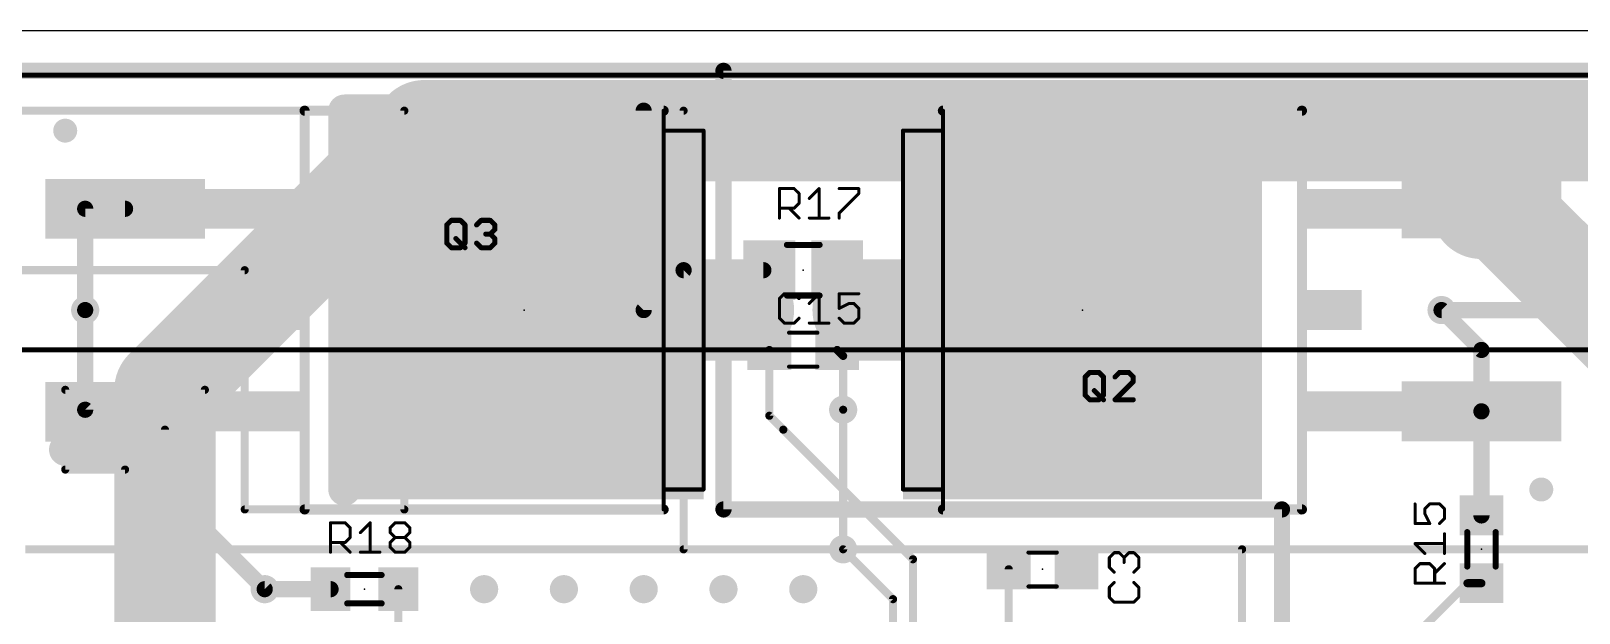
# Model space of a CAD drawing. Extents: x -1 to 111, y 0 to 43.
# Drawn here: x 41.64 to 80.45, y 28.4 to 43 of the extents above; entities that cross this region are included whole.
import ezdxf

# ---------------------------------------------------------------- set-up
doc = ezdxf.new("R2010")
doc.units = 0
for name, color, linetype in [('1', 22, 'CONTINUOUS'), ('15', 4, 'CONTINUOUS'), ('16', 175, 'CONTINUOUS'), ('18', 82, 'CONTINUOUS'), ('2', 2, 'CONTINUOUS'), ('20', 7, 'CONTINUOUS'), ('21', 253, 'CONTINUOUS'), ('22', 253, 'CONTINUOUS'), ('23', 7, 'CONTINUOUS'), ('25', 253, 'CONTINUOUS'), ('51', 253, 'CONTINUOUS')]:
    doc.layers.add(name, color=color, linetype=linetype)

# ---------------------------------------------------------------- blocks, each defined once
blk = doc.blocks.new('RECT')
blk.add_solid([(-0.5, -0.5), (0.5, -0.5), (-0.5, 0.5), (0.5, 0.5)])
blk = doc.blocks.new('ROUNDV')
at = {"const_width": 0.5}
blk.add_lwpolyline([(0, -0.25, 1), (0, 0.25, 1), (0, -0.25)], format="xyb", dxfattribs=at)

msp = doc.modelspace()

# ---------------------------------------------------------------- linework, layer by layer
at = {"layer": '1'}
for points, const_width in [([(49.5, 31.5), (49.5, 41)], 0.8128), ([(49.5, 41), (57, 41)], 0.8128), ([(57, 41), (58, 41)], 0.8128), ([(57, 36), (57, 41)], 0.4064), ([(30.5, 41), (51, 41)], 0.2032), ([(51, 41), (51, 31)], 0.2032), ([(78, 38.55), (78.45, 38.55)], 2.54), ([(78.45, 38.55), (83, 34)], 2.54), ([(44, 38.54), (43, 38.54)], 0.4064), ([(43, 38.54), (43, 36)], 0.4064), ([(54, 36), (57, 36)], 2.54), ([(57, 36), (59.5, 36)], 2.54), ([(59.5, 36), (60, 37)], 0.8128), ([(60, 37), (60.15, 37)], 0.8128), ([(67, 36), (62.5, 36)], 2.54), ([(62, 37), (61.85, 37)], 0.8128), ([(62.5, 36), (62, 37)], 0.8128), ([(68, 36), (67, 36)], 2.54), ([(47, 37), (35.5, 37)], 0.2032), ([(47, 31), (47, 37)], 0.2032), ([(58, 37), (57, 36)], 0.4064), ([(60, 37), (58, 37)], 0.4064), ([(60.15, 35), (59.15, 36)], 0.8128), ([(59.15, 36), (59.5, 36)], 0.8128), ([(61.85, 35), (62.85, 36)], 0.8128), ([(62.85, 36), (62.5, 36)], 0.8128), ([(77, 36), (78, 35)], 0.4064), ([(60.15, 33.35), (60.15, 35)], 0.2032), ([(62, 34.85), (61.85, 35)], 0.2032), ([(62, 33.5), (62, 34.85)], 0.2032), ([(78, 35), (78, 33.46)], 0.4064), ([(46, 34), (42.5, 34)], 0.2032), ([(42.5, 34), (42.5, 32)], 0.2032), ([(46, 25), (46, 34)], 0.2032), ([(45.5, 32.5), (45, 33)], 0.8128), ([(60.5, 33), (60.15, 33.35)], 0.2032), ([(78, 33.46), (78, 30.85)], 0.4064), ([(45, 33), (45, 23.5)], 0.2032), ([(63.75, 29.75), (60.5, 33)], 0.2032), ([(42.5, 32.5), (45.75, 32.5)], 0.8128), ([(45.75, 32.5), (45.5, 32.5)], 0.8128), ([(42.5, 32), (44, 32)], 0.2032), ([(44, 32), (44, 12)], 0.2032), ([(51, 31), (47, 31)], 0.2032), ([(41.5, 30), (87, 30)], 0.2032), ([(63.25, 28.75), (62, 30)], 0.2032), ([(63.75, 21.725), (63.75, 29.75)], 0.2032), ([(66.15, 27.5), (66.15, 29.5)], 0.2032), ([(47.5, 29), (49.15, 29)], 0.4064), ([(76.5, 28), (77.65, 29.15)], 0.2032), ([(77.65, 29.15), (78, 29.15)], 0.2032), ([(50.85, 29), (50.85, 19.15)], 0.2032), ([(63.25, 21.725), (63.25, 28.75)], 0.2032)]:
    msp.add_lwpolyline(points, dxfattribs=dict(at, const_width=const_width))
for points, const_width in [([(49.7032, 41, 1), (49.2968, 41)], 0.4064), ([(49.5, 41.2032, 1), (49.5, 40.7968)], 0.4064), ([(57, 41.2032, 1), (57, 40.7968)], 0.4064), ([(57, 40.7968, 1), (57, 41.2032)], 0.4064), ([(57.1016, 41, 1), (56.8984, 41)], 0.2032), ([(58, 40.7968, 1), (58, 41.2032)], 0.4064), ([(51.0508, 41, 1), (50.9492, 41)], 0.1016), ([(51, 40.9492, 1), (51, 41.0508)], 0.1016), ([(78, 39.185, 1), (78, 37.915)], 1.27), ([(78.899, 38.999, 1), (78.001, 38.101)], 1.27), ([(78.45, 37.915, 1), (78.45, 39.185)], 1.27), ([(43, 38.6416, 1), (43, 38.4384)], 0.2032), ([(43.1016, 38.54, 1), (42.8984, 38.54)], 0.2032), ([(44, 38.4384, 1), (44, 38.6416)], 0.2032), ([(54, 36.635, 1), (54, 35.365)], 1.27), ([(57, 36.635, 1), (57, 35.365)], 1.27), ([(57, 35.365, 1), (57, 36.635)], 1.27), ([(59.5, 35.365, 1), (59.5, 36.635)], 1.27), ([(60, 37.2032, 1), (60, 36.7968)], 0.4064), ([(60.1817, 36.9091, 1), (59.8183, 37.0909)], 0.4064), ([(60.15, 36.7968, 1), (60.15, 37.2032)], 0.4064), ([(62.5, 36.635, 1), (62.5, 35.365)], 1.27), ([(61.85, 37.2032, 1), (61.85, 36.7968)], 0.4064), ([(62.1817, 37.0909, 1), (61.8183, 36.9091)], 0.4064), ([(62, 36.7968, 1), (62, 37.2032)], 0.4064), ([(67, 36.635, 1), (67, 35.365)], 1.27), ([(67, 35.365, 1), (67, 36.635)], 1.27), ([(68, 35.365, 1), (68, 36.635)], 1.27), ([(47.0508, 37, 1), (46.9492, 37)], 0.1016), ([(47, 36.9492, 1), (47, 37.0508)], 0.1016), ([(58, 37.1016, 1), (58, 36.8984)], 0.2032), ([(58.0718, 36.9282, 1), (57.9282, 37.0718)], 0.2032), ([(60, 36.8984, 1), (60, 37.1016)], 0.2032), ([(42.8984, 36, 1), (43.1016, 36)], 0.2032), ([(56.8984, 36, 1), (57.1016, 36)], 0.2032), ([(56.9282, 36.0718, 1), (57.0718, 35.9282)], 0.2032), ([(59.2937, 36.1437, 1), (59.0063, 35.8563)], 0.4064), ([(59.15, 36.2032, 1), (59.15, 35.7968)], 0.4064), ([(59.3183, 36.0909, 1), (59.6817, 35.9091)], 0.4064), ([(59.5, 35.7968, 1), (59.5, 36.2032)], 0.4064), ([(62.5, 36.2032, 1), (62.5, 35.7968)], 0.4064), ([(62.3183, 35.9091, 1), (62.6817, 36.0909)], 0.4064), ([(62.9937, 35.8563, 1), (62.7063, 36.1437)], 0.4064), ([(62.85, 35.7968, 1), (62.85, 36.2032)], 0.4064), ([(77.0718, 36.0718, 1), (76.9282, 35.9282)], 0.2032), ([(60.0063, 34.8563, 1), (60.2937, 35.1437)], 0.4064), ([(61.7063, 35.1437, 1), (61.9937, 34.8563)], 0.4064), ([(60.2008, 35, 1), (60.0992, 35)], 0.1016), ([(61.8859, 35.0359, 1), (61.8141, 34.9641)], 0.1016), ([(62.0508, 34.85, 1), (61.9492, 34.85)], 0.1016), ([(61.9641, 34.8141, 1), (62.0359, 34.8859)], 0.1016), ([(78.1016, 35, 1), (77.8984, 35)], 0.2032), ([(77.9282, 34.9282, 1), (78.0718, 35.0718)], 0.2032), ([(42.5, 34.0508, 1), (42.5, 33.9492)], 0.1016), ([(42.5508, 34, 1), (42.4492, 34)], 0.1016), ([(46.0508, 34, 1), (45.9492, 34)], 0.1016), ([(46, 33.9492, 1), (46, 34.0508)], 0.1016), ([(45.1437, 33.1437, 1), (44.8563, 32.8563)], 0.4064), ([(60.1859, 33.3859, 1), (60.1141, 33.3141)], 0.1016), ([(60.0992, 33.35, 1), (60.2008, 33.35)], 0.1016), ([(61.9492, 33.5, 1), (62.0508, 33.5)], 0.1016), ([(78.1016, 33.46, 1), (77.8984, 33.46)], 0.2032), ([(77.8984, 33.46, 1), (78.1016, 33.46)], 0.2032), ([(45.0508, 33, 1), (44.9492, 33)], 0.1016), ([(60.5359, 33.0359, 1), (60.4641, 32.9641)], 0.1016), ([(60.4641, 32.9641, 1), (60.5359, 33.0359)], 0.1016), ([(42.5, 32.7032, 1), (42.5, 32.2968)], 0.4064), ([(45.5, 32.7032, 1), (45.5, 32.2968)], 0.4064), ([(45.3563, 32.3563, 1), (45.6437, 32.6437)], 0.4064), ([(45.75, 32.2968, 1), (45.75, 32.7032)], 0.4064), ([(45.75, 32.2968, 1), (45.75, 32.7032)], 0.4064), ([(42.5, 32.0508, 1), (42.5, 31.9492)], 0.1016), ([(42.4492, 32, 1), (42.5508, 32)], 0.1016), ([(44.0508, 32, 1), (43.9492, 32)], 0.1016), ([(44, 31.9492, 1), (44, 32.0508)], 0.1016), ([(49.2968, 31.5, 1), (49.7032, 31.5)], 0.4064), ([(47, 31.0508, 1), (47, 30.9492)], 0.1016), ([(46.9492, 31, 1), (47.0508, 31)], 0.1016), ([(50.9492, 31, 1), (51.0508, 31)], 0.1016), ([(51, 30.9492, 1), (51, 31.0508)], 0.1016), ([(77.8984, 30.85, 1), (78.1016, 30.85)], 0.2032), ([(62.0359, 30.0359, 1), (61.9641, 29.9641)], 0.1016), ([(63.8008, 29.75, 1), (63.6992, 29.75)], 0.1016), ([(63.7141, 29.7141, 1), (63.7859, 29.7859)], 0.1016), ([(66.2008, 29.5, 1), (66.0992, 29.5)], 0.1016), ([(47.5, 29.1016, 1), (47.5, 28.8984)], 0.2032), ([(49.15, 28.8984, 1), (49.15, 29.1016)], 0.2032), ([(77.65, 29.2008, 1), (77.65, 29.0992)], 0.1016), ([(77.6859, 29.1141, 1), (77.6141, 29.1859)], 0.1016), ([(78, 29.0992, 1), (78, 29.2008)], 0.1016), ([(50.9008, 29, 1), (50.7992, 29)], 0.1016), ([(63.3008, 28.75, 1), (63.1992, 28.75)], 0.1016), ([(63.2141, 28.7141, 1), (63.2859, 28.7859)], 0.1016)]:
    msp.add_lwpolyline(points, format="xyb", dxfattribs=dict(at, const_width=const_width))
at = {"layer": '15'}
for points, const_width in [([(109, 42), (59, 42)], 0.4064), ([(59, 42), (59, 31)], 0.4064), ([(31, 41), (58, 41)], 0.2032), ([(58, 41), (58, 30)], 0.2032), ([(59, 31), (73, 31)], 0.4064), ([(73, 31), (73, 21)], 0.4064), ([(58, 30), (72, 30)], 0.2032), ([(72, 30), (72, 22)], 0.2032)]:
    msp.add_lwpolyline(points, dxfattribs=dict(at, const_width=const_width))
for points, const_width in [([(59, 42.1016, 1), (59, 41.8984)], 0.2032), ([(59.1016, 42, 1), (58.8984, 42)], 0.2032), ([(58.0508, 41, 1), (57.9492, 41)], 0.1016), ([(58, 40.9492, 1), (58, 41.0508)], 0.1016), ([(59, 31.1016, 1), (59, 30.8984)], 0.2032), ([(58.8984, 31, 1), (59.1016, 31)], 0.2032), ([(73.1016, 31, 1), (72.8984, 31)], 0.2032), ([(73, 30.8984, 1), (73, 31.1016)], 0.2032), ([(58, 30.0508, 1), (58, 29.9492)], 0.1016), ([(57.9492, 30, 1), (58.0508, 30)], 0.1016), ([(72.0508, 30, 1), (71.9492, 30)], 0.1016), ([(72, 29.9492, 1), (72, 30.0508)], 0.1016)]:
    msp.add_lwpolyline(points, format="xyb", dxfattribs=dict(at, const_width=const_width))
at = {"layer": '16'}
for points, const_width in [([(1, 42), (109, 42)], 0.2032), ([(51.5, 40.5), (45, 34)], 2.54), ([(87.5, 40.5), (51.5, 40.5)], 2.54), ([(85, 36), (77, 36)], 0.4064), ([(45, 34), (45, 23.5)], 2.54), ([(62, 30), (62, 33.5)], 0.2032)]:
    msp.add_lwpolyline(points, dxfattribs=dict(at, const_width=const_width))
for points, const_width in [([(51.5, 41.135, 1), (51.5, 39.865)], 1.27), ([(51.949, 40.051, 1), (51.051, 40.949)], 1.27), ([(77, 36.1016, 1), (77, 35.8984)], 0.2032), ([(45.635, 34, 1), (44.365, 34)], 1.27), ([(44.551, 34.449, 1), (45.449, 33.551)], 1.27), ([(62.0508, 33.5, 1), (61.9492, 33.5)], 0.1016), ([(61.9492, 30, 1), (62.0508, 30)], 0.1016)]:
    msp.add_lwpolyline(points, format="xyb", dxfattribs=dict(at, const_width=const_width))
at = {"layer": '2', "const_width": 0.4064}
for points in [[(109, 42), (1, 42)], [(43, 36), (43, 33.5)], [(43, 33.5), (47.5, 29)]]:
    msp.add_lwpolyline(points, dxfattribs=at)
at = {"layer": '2', "const_width": 0.2032}
for points in [[(43.1016, 36, 1), (42.8984, 36)], [(42.8984, 33.5, 1), (43.1016, 33.5)], [(43.0718, 33.5718, 1), (42.9282, 33.4282)], [(47.4282, 28.9282, 1), (47.5718, 29.0718)]]:
    msp.add_lwpolyline(points, format="xyb", dxfattribs=at)
at = {"layer": '20'}
msp.add_line((110, 43), (0, 43), dxfattribs=at)
at = {"layer": '21'}
for points, const_width in [([(42.5, 40.35, 1), (42.5, 40.65, 1), (42.5, 40.35)], 0.3), ([(48.5, 41.0635, 1), (48.5, 40.9365)], 0.127), ([(48.5635, 41, 1), (48.4365, 41)], 0.127), ([(57.5, 40.9365, 1), (57.5, 41.0635)], 0.127), ([(64.5, 41.0635, 1), (64.5, 40.9365)], 0.127), ([(73.5635, 41, 1), (73.4365, 41)], 0.127), ([(73.5, 40.9365, 1), (73.5, 41.0635)], 0.127), ([(79.5, 31.35, 1), (79.5, 31.65, 1), (79.5, 31.35)], 0.3), ([(48.5, 31.0635, 1), (48.5, 30.9365)], 0.127), ([(48.4365, 31, 1), (48.5635, 31)], 0.127), ([(57.5, 30.9365, 1), (57.5, 31.0635)], 0.127), ([(64.5, 31.0635, 1), (64.5, 30.9365)], 0.127), ([(73.4365, 31, 1), (73.5635, 31)], 0.127), ([(73.5, 30.9365, 1), (73.5, 31.0635)], 0.127)]:
    msp.add_lwpolyline(points, format="xyb", dxfattribs=dict(at, const_width=const_width))
at = {"layer": '21', "const_width": 0.254}
for points in [[(48.5, 41), (57.5, 41)], [(48.5, 31), (48.5, 41)], [(64.5, 41), (73.5, 41)], [(73.5, 41), (73.5, 31)], [(57.5, 31), (48.5, 31)], [(73.5, 31), (64.5, 31)]]:
    msp.add_lwpolyline(points, dxfattribs=at)
at = {"layer": '22', "const_width": 0.127}
for points in [[(93.53, 41.89), (16.47, 41.89)], [(19, 35), (91, 35)]]:
    msp.add_lwpolyline(points, dxfattribs=at)
at = {"layer": '23'}
for p in [(61, 37), (54, 36), (68, 36), (61, 35), (78, 30), (67, 29.5), (50, 29)]:
    msp.add_point(p, dxfattribs=at)
at = {"layer": '25'}
for points, const_width in [([(60.4031, 38.3081), (60.4031, 39.0453)], 0.0762), ([(60.4031, 39.0453), (60.7717, 39.0453)], 0.0762), ([(60.7717, 39.0453), (60.8946, 38.9225)], 0.0762), ([(60.8946, 38.9225), (60.8946, 38.6767)], 0.0762), ([(61.1515, 38.7996), (61.3973, 39.0453)], 0.0762), ([(61.3973, 39.0453), (61.3973, 38.3081)], 0.0762), ([(61.8999, 39.0453), (62.3914, 39.0453)], 0.0762), ([(62.3914, 38.9225), (61.8999, 38.431)], 0.0762), ([(62.3914, 39.0453), (62.3914, 38.9225)], 0.0762), ([(60.7717, 38.5538), (60.4031, 38.5538)], 0.0762), ([(60.6488, 38.5538), (60.8946, 38.3081)], 0.0762), ([(60.8946, 38.6767), (60.7717, 38.5538)], 0.0762), ([(61.8999, 38.431), (61.8999, 38.3081)], 0.0762), ([(52.0635, 38.1355), (52.1779, 38.2499)], 0.127), ([(52.0635, 37.6779), (52.0635, 38.1355)], 0.127), ([(52.1779, 38.2499), (52.4067, 38.2499)], 0.127), ([(52.4067, 38.2499), (52.5211, 38.1355)], 0.127), ([(52.5211, 38.1355), (52.5211, 37.6779)], 0.127), ([(52.8119, 38.1355), (52.9263, 38.2499)], 0.127), ([(52.9263, 38.2499), (53.1551, 38.2499)], 0.127), ([(53.1551, 38.2499), (53.2695, 38.1355)], 0.127), ([(53.2695, 38.0211), (53.1551, 37.9067)], 0.127), ([(53.2695, 38.1355), (53.2695, 38.0211)], 0.127), ([(61.1515, 38.3081), (61.643, 38.3081)], 0.0762), ([(52.1779, 37.5635), (52.0635, 37.6779)], 0.127), ([(52.2923, 37.7923), (52.5211, 37.5635)], 0.127), ([(52.5211, 37.6779), (52.4067, 37.5635)], 0.127), ([(52.9263, 37.5635), (52.8119, 37.6779)], 0.127), ([(53.1551, 37.9067), (53.0407, 37.9067)], 0.127), ([(53.1551, 37.9067), (53.2695, 37.7923)], 0.127), ([(53.2695, 37.6779), (53.1551, 37.5635)], 0.127), ([(53.2695, 37.7923), (53.2695, 37.6779)], 0.127), ([(52.4067, 37.5635), (52.1779, 37.5635)], 0.127), ([(53.1551, 37.5635), (52.9263, 37.5635)], 0.127), ([(60.526, 36.4103), (60.4031, 36.2875)], 0.0762), ([(60.4031, 36.2875), (60.4031, 35.796)], 0.0762), ([(60.7717, 36.4103), (60.526, 36.4103)], 0.0762), ([(60.8946, 36.2875), (60.7717, 36.4103)], 0.0762), ([(61.1515, 36.1646), (61.3973, 36.4103)], 0.0762), ([(61.3973, 36.4103), (61.3973, 35.6731)], 0.0762), ([(62.3914, 36.4103), (61.8999, 36.4103)], 0.0762), ([(61.8999, 36.4103), (61.8999, 36.0417)], 0.0762), ([(61.8999, 36.0417), (62.1457, 36.1646)], 0.0762), ([(62.1457, 36.1646), (62.2685, 36.1646)], 0.0762), ([(62.2685, 36.1646), (62.3914, 36.0417)], 0.0762), ([(60.4031, 35.796), (60.526, 35.6731)], 0.0762), ([(60.526, 35.6731), (60.7717, 35.6731)], 0.0762), ([(60.7717, 35.6731), (60.8946, 35.796)], 0.0762), ([(61.1515, 35.6731), (61.643, 35.6731)], 0.0762), ([(62.0228, 35.6731), (61.8999, 35.796)], 0.0762), ([(62.2685, 35.6731), (62.0228, 35.6731)], 0.0762), ([(62.3914, 35.796), (62.2685, 35.6731)], 0.0762), ([(62.3914, 36.0417), (62.3914, 35.796)], 0.0762), ([(68.0667, 34.3227), (68.1811, 34.4371)], 0.127), ([(68.0667, 33.8651), (68.0667, 34.3227)], 0.127), ([(68.1811, 34.4371), (68.4099, 34.4371)], 0.127), ([(68.4099, 34.4371), (68.5243, 34.3227)], 0.127), ([(68.5243, 34.3227), (68.5243, 33.8651)], 0.127), ([(68.9295, 34.4371), (68.8151, 34.3227)], 0.127), ([(68.8151, 33.7507), (69.2727, 34.2083)], 0.127), ([(69.1583, 34.4371), (68.9295, 34.4371)], 0.127), ([(69.2727, 34.3227), (69.1583, 34.4371)], 0.127), ([(69.2727, 34.2083), (69.2727, 34.3227)], 0.127), ([(68.1811, 33.7507), (68.0667, 33.8651)], 0.127), ([(68.4099, 33.7507), (68.1811, 33.7507)], 0.127), ([(68.2955, 33.9795), (68.5243, 33.7507)], 0.127), ([(68.5243, 33.8651), (68.4099, 33.7507)], 0.127), ([(69.2727, 33.7507), (68.8151, 33.7507)], 0.127), ([(76.3357, 31.1374), (76.3357, 30.6459)], 0.0762), ([(76.5814, 31.0145), (76.7043, 31.1374)], 0.0762), ([(76.5814, 30.8917), (76.5814, 31.0145)], 0.0762), ([(76.7043, 31.1374), (76.95, 31.1374)], 0.0762), ([(76.95, 31.1374), (77.0729, 31.0145)], 0.0762), ([(77.0729, 31.0145), (77.0729, 30.7688)], 0.0762), ([(49.1491, 29.9271), (49.1491, 30.6643)], 0.0762), ([(49.1491, 30.6643), (49.5177, 30.6643)], 0.0762), ([(49.5177, 30.6643), (49.6406, 30.5415)], 0.0762), ([(49.8975, 30.4186), (50.1433, 30.6643)], 0.0762), ([(50.1433, 30.6643), (50.1433, 29.9271)], 0.0762), ([(50.6459, 30.5415), (50.7688, 30.6643)], 0.0762), ([(50.7688, 30.6643), (51.0145, 30.6643)], 0.0762), ([(51.0145, 30.6643), (51.1374, 30.5415)], 0.0762), ([(76.3357, 30.6459), (76.7043, 30.6459)], 0.0762), ([(76.7043, 30.6459), (76.5814, 30.8917)], 0.0762), ([(77.0729, 30.7688), (76.95, 30.6459)], 0.0762), ([(49.6406, 30.2957), (49.5177, 30.1728)], 0.0762), ([(49.6406, 30.5415), (49.6406, 30.2957)], 0.0762), ([(50.6459, 30.4186), (50.6459, 30.5415)], 0.0762), ([(50.7688, 30.2957), (50.6459, 30.4186)], 0.0762), ([(50.6459, 30.1728), (50.7688, 30.2957)], 0.0762), ([(50.7688, 30.2957), (51.0145, 30.2957)], 0.0762), ([(51.1374, 30.4186), (51.0145, 30.2957)], 0.0762), ([(51.0145, 30.2957), (51.1374, 30.1728)], 0.0762), ([(51.1374, 30.5415), (51.1374, 30.4186)], 0.0762), ([(77.0729, 29.8975), (77.0729, 30.389)], 0.0762), ([(49.5177, 30.1728), (49.1491, 30.1728)], 0.0762), ([(49.3948, 30.1728), (49.6406, 29.9271)], 0.0762), ([(49.8975, 29.9271), (50.389, 29.9271)], 0.0762), ([(50.6459, 30.05), (50.6459, 30.1728)], 0.0762), ([(50.7688, 29.9271), (50.6459, 30.05)], 0.0762), ([(51.0145, 29.9271), (50.7688, 29.9271)], 0.0762), ([(51.1374, 30.05), (51.0145, 29.9271)], 0.0762), ([(51.1374, 30.1728), (51.1374, 30.05)], 0.0762), ([(68.6725, 29.7933), (68.7953, 29.9162)], 0.0762), ([(68.7953, 29.9162), (68.9182, 29.9162)], 0.0762), ([(68.9182, 29.9162), (69.0411, 29.7933)], 0.0762), ([(69.0411, 29.7933), (69.164, 29.9162)], 0.0762), ([(69.164, 29.9162), (69.2868, 29.9162)], 0.0762), ([(69.2868, 29.9162), (69.4097, 29.7933)], 0.0762), ([(76.5814, 29.8975), (76.3357, 30.1433)], 0.0762), ([(76.3357, 30.1433), (77.0729, 30.1433)], 0.0762), ([(68.6725, 29.5476), (68.6725, 29.7933)], 0.0762), ([(68.7953, 29.4247), (68.6725, 29.5476)], 0.0762), ([(69.0411, 29.7933), (69.0411, 29.6704)], 0.0762), ([(69.4097, 29.5476), (69.2868, 29.4247)], 0.0762), ([(69.4097, 29.7933), (69.4097, 29.5476)], 0.0762), ([(76.3357, 29.5177), (76.4585, 29.6406)], 0.0762), ([(76.3357, 29.1491), (76.3357, 29.5177)], 0.0762), ([(76.4585, 29.6406), (76.7043, 29.6406)], 0.0762), ([(76.7043, 29.6406), (76.8272, 29.5177)], 0.0762), ([(76.8272, 29.3948), (77.0729, 29.6406)], 0.0762), ([(76.8272, 29.5177), (76.8272, 29.1491)], 0.0762), ([(68.7953, 29.1678), (68.6725, 29.0449)], 0.0762), ([(69.4097, 29.0449), (69.2868, 29.1678)], 0.0762), ([(77.0729, 29.1491), (76.3357, 29.1491)], 0.0762), ([(68.6725, 29.0449), (68.6725, 28.7991)], 0.0762), ([(68.6725, 28.7991), (68.7953, 28.6763)], 0.0762), ([(69.2868, 28.6763), (69.4097, 28.7991)], 0.0762), ([(69.4097, 28.7991), (69.4097, 29.0449)], 0.0762), ([(68.7953, 28.6763), (69.2868, 28.6763)], 0.0762)]:
    msp.add_lwpolyline(points, dxfattribs=dict(at, const_width=const_width))
for points, const_width in [([(60.4222, 39.0453, 1), (60.3841, 39.0453)], 0.0381), ([(60.4031, 39.0644, 1), (60.4031, 39.0263)], 0.0381), ([(60.7852, 39.0588, 1), (60.7582, 39.0319)], 0.0381), ([(60.7717, 39.0263, 1), (60.7717, 39.0644)], 0.0381), ([(60.9136, 38.9225, 1), (60.8755, 38.9225)], 0.0381), ([(60.8811, 38.909, 1), (60.9081, 38.9359)], 0.0381), ([(61.138, 38.8131, 1), (61.165, 38.7861)], 0.0381), ([(61.4163, 39.0453, 1), (61.3782, 39.0453)], 0.0381), ([(61.4107, 39.0319, 1), (61.3838, 39.0588)], 0.0381), ([(61.8999, 39.0644, 1), (61.8999, 39.0263)], 0.0381), ([(62.4105, 39.0453, 1), (62.3724, 39.0453)], 0.0381), ([(62.3724, 38.9225, 1), (62.4105, 38.9225)], 0.0381), ([(62.4049, 38.909, 1), (62.3779, 38.9359)], 0.0381), ([(62.3914, 39.0263, 1), (62.3914, 39.0644)], 0.0381), ([(60.4031, 38.5729, 1), (60.4031, 38.5348)], 0.0381), ([(60.6623, 38.5673, 1), (60.6354, 38.5404)], 0.0381), ([(60.7582, 38.5673, 1), (60.7852, 38.5404)], 0.0381), ([(60.7717, 38.5348, 1), (60.7717, 38.5729)], 0.0381), ([(60.8755, 38.6767, 1), (60.9136, 38.6767)], 0.0381), ([(60.9081, 38.6632, 1), (60.8811, 38.6902)], 0.0381), ([(61.919, 38.431, 1), (61.8809, 38.431)], 0.0381), ([(61.8865, 38.4444, 1), (61.9134, 38.4175)], 0.0381), ([(52.0953, 38.1355, 1), (52.0318, 38.1355)], 0.0635), ([(52.041, 38.1579, 1), (52.086, 38.113)], 0.0635), ([(52.1779, 38.2816, 1), (52.1779, 38.2181)], 0.0635), ([(52.2003, 38.2274, 1), (52.1554, 38.2723)], 0.0635), ([(52.4291, 38.2723, 1), (52.3842, 38.2274)], 0.0635), ([(52.4067, 38.2181, 1), (52.4067, 38.2816)], 0.0635), ([(52.5528, 38.1355, 1), (52.4893, 38.1355)], 0.0635), ([(52.4986, 38.113, 1), (52.5435, 38.1579)], 0.0635), ([(52.7895, 38.1579, 1), (52.8344, 38.113)], 0.0635), ([(52.9263, 38.2816, 1), (52.9263, 38.2181)], 0.0635), ([(52.9488, 38.2274, 1), (52.9039, 38.2723)], 0.0635), ([(53.1776, 38.2723, 1), (53.1327, 38.2274)], 0.0635), ([(53.1551, 38.2181, 1), (53.1551, 38.2816)], 0.0635), ([(53.3013, 38.1355, 1), (53.2378, 38.1355)], 0.0635), ([(53.2378, 38.0211, 1), (53.3013, 38.0211)], 0.0635), ([(53.2471, 38.113, 1), (53.292, 38.1579)], 0.0635), ([(53.292, 37.9986, 1), (53.2471, 38.0435)], 0.0635), ([(60.3841, 38.3081, 1), (60.4222, 38.3081)], 0.0381), ([(60.8811, 38.2946, 1), (60.9081, 38.3216)], 0.0381), ([(61.1515, 38.3272, 1), (61.1515, 38.2891)], 0.0381), ([(61.3782, 38.3081, 1), (61.4163, 38.3081)], 0.0381), ([(61.643, 38.2891, 1), (61.643, 38.3272)], 0.0381), ([(61.8809, 38.3081, 1), (61.919, 38.3081)], 0.0381), ([(52.086, 37.7003, 1), (52.041, 37.6554)], 0.0635), ([(52.0318, 37.6779, 1), (52.0953, 37.6779)], 0.0635), ([(52.3147, 37.8147, 1), (52.2698, 37.7698)], 0.0635), ([(52.4893, 37.6779, 1), (52.5528, 37.6779)], 0.0635), ([(52.5435, 37.6554, 1), (52.4986, 37.7003)], 0.0635), ([(52.8344, 37.7003, 1), (52.7895, 37.6554)], 0.0635), ([(53.0407, 37.9384, 1), (53.0407, 37.8749)], 0.0635), ([(53.1776, 37.9291, 1), (53.1327, 37.8842)], 0.0635), ([(53.1327, 37.9291, 1), (53.1776, 37.8842)], 0.0635), ([(53.1551, 37.8749, 1), (53.1551, 37.9384)], 0.0635), ([(53.3013, 37.7923, 1), (53.2378, 37.7923)], 0.0635), ([(53.2378, 37.6779, 1), (53.3013, 37.6779)], 0.0635), ([(53.2471, 37.7698, 1), (53.292, 37.8147)], 0.0635), ([(53.292, 37.6554, 1), (53.2471, 37.7003)], 0.0635), ([(52.1779, 37.5953, 1), (52.1779, 37.5318)], 0.0635), ([(52.1554, 37.541, 1), (52.2003, 37.586)], 0.0635), ([(52.3842, 37.586, 1), (52.4291, 37.541)], 0.0635), ([(52.4067, 37.5318, 1), (52.4067, 37.5953)], 0.0635), ([(52.4986, 37.541, 1), (52.5435, 37.586)], 0.0635), ([(52.9263, 37.5953, 1), (52.9263, 37.5318)], 0.0635), ([(52.9039, 37.541, 1), (52.9488, 37.586)], 0.0635), ([(53.1327, 37.586, 1), (53.1776, 37.541)], 0.0635), ([(53.1551, 37.5318, 1), (53.1551, 37.5953)], 0.0635), ([(60.4222, 36.2875, 1), (60.3841, 36.2875)], 0.0381), ([(60.3896, 36.3009, 1), (60.4166, 36.274)], 0.0381), ([(60.526, 36.4294, 1), (60.526, 36.3913)], 0.0381), ([(60.5394, 36.3969, 1), (60.5125, 36.4238)], 0.0381), ([(60.7852, 36.4238, 1), (60.7582, 36.3969)], 0.0381), ([(60.7717, 36.3913, 1), (60.7717, 36.4294)], 0.0381), ([(60.8811, 36.274, 1), (60.9081, 36.3009)], 0.0381), ([(61.138, 36.1781, 1), (61.165, 36.1511)], 0.0381), ([(61.4163, 36.4103, 1), (61.3782, 36.4103)], 0.0381), ([(61.4107, 36.3969, 1), (61.3838, 36.4238)], 0.0381), ([(61.8999, 36.4294, 1), (61.8999, 36.3913)], 0.0381), ([(61.919, 36.4103, 1), (61.8809, 36.4103)], 0.0381), ([(62.1457, 36.1836, 1), (62.1457, 36.1455)], 0.0381), ([(62.1542, 36.1475, 1), (62.1372, 36.1816)], 0.0381), ([(62.282, 36.1781, 1), (62.2551, 36.1511)], 0.0381), ([(62.2685, 36.1455, 1), (62.2685, 36.1836)], 0.0381), ([(62.3914, 36.3913, 1), (62.3914, 36.4294)], 0.0381), ([(60.4166, 35.8094, 1), (60.3896, 35.7825)], 0.0381), ([(60.3841, 35.796, 1), (60.4222, 35.796)], 0.0381), ([(60.526, 35.6922, 1), (60.526, 35.6541)], 0.0381), ([(60.5125, 35.6596, 1), (60.5394, 35.6866)], 0.0381), ([(60.7582, 35.6866, 1), (60.7852, 35.6596)], 0.0381), ([(60.7717, 35.6541, 1), (60.7717, 35.6922)], 0.0381), ([(60.9081, 35.7825, 1), (60.8811, 35.8094)], 0.0381), ([(61.1515, 35.6922, 1), (61.1515, 35.6541)], 0.0381), ([(61.643, 35.6541, 1), (61.643, 35.6922)], 0.0381), ([(61.8914, 36.0588, 1), (61.9085, 36.0247)], 0.0381), ([(61.8809, 36.0417, 1), (61.919, 36.0417)], 0.0381), ([(61.9134, 35.8094, 1), (61.8865, 35.7825)], 0.0381), ([(62.0228, 35.6922, 1), (62.0228, 35.6541)], 0.0381), ([(62.0093, 35.6596, 1), (62.0363, 35.6866)], 0.0381), ([(62.2551, 35.6866, 1), (62.282, 35.6596)], 0.0381), ([(62.2685, 35.6541, 1), (62.2685, 35.6922)], 0.0381), ([(62.4105, 36.0417, 1), (62.3724, 36.0417)], 0.0381), ([(62.3724, 35.796, 1), (62.4105, 35.796)], 0.0381), ([(62.3779, 36.0282, 1), (62.4049, 36.0552)], 0.0381), ([(62.4049, 35.7825, 1), (62.3779, 35.8094)], 0.0381), ([(61.3782, 35.6731, 1), (61.4163, 35.6731)], 0.0381), ([(68.0984, 34.3227, 1), (68.0349, 34.3227)], 0.0635), ([(68.0442, 34.3451, 1), (68.0891, 34.3002)], 0.0635), ([(68.1811, 34.4688, 1), (68.1811, 34.4053)], 0.0635), ([(68.2035, 34.4146, 1), (68.1586, 34.4595)], 0.0635), ([(68.4323, 34.4595, 1), (68.3874, 34.4146)], 0.0635), ([(68.4099, 34.4053, 1), (68.4099, 34.4688)], 0.0635), ([(68.556, 34.3227, 1), (68.4925, 34.3227)], 0.0635), ([(68.5018, 34.3002, 1), (68.5467, 34.3451)], 0.0635), ([(68.7926, 34.3451, 1), (68.8375, 34.3002)], 0.0635), ([(68.9295, 34.4688, 1), (68.9295, 34.4053)], 0.0635), ([(68.9519, 34.4146, 1), (68.907, 34.4595)], 0.0635), ([(69.1807, 34.4595, 1), (69.1358, 34.4146)], 0.0635), ([(69.1583, 34.4053, 1), (69.1583, 34.4688)], 0.0635), ([(69.3044, 34.3227, 1), (69.2409, 34.3227)], 0.0635), ([(69.2409, 34.2083, 1), (69.3044, 34.2083)], 0.0635), ([(69.2502, 34.3002, 1), (69.2951, 34.3451)], 0.0635), ([(69.2951, 34.1858, 1), (69.2502, 34.2307)], 0.0635), ([(68.0349, 33.8651, 1), (68.0984, 33.8651)], 0.0635), ([(68.0891, 33.8875, 1), (68.0442, 33.8426)], 0.0635), ([(68.1811, 33.7825, 1), (68.1811, 33.7189)], 0.0635), ([(68.1586, 33.7282, 1), (68.2035, 33.7732)], 0.0635), ([(68.3179, 34.0019, 1), (68.273, 33.957)], 0.0635), ([(68.3874, 33.7732, 1), (68.4323, 33.7282)], 0.0635), ([(68.4099, 33.7189, 1), (68.4099, 33.7825)], 0.0635), ([(68.4925, 33.8651, 1), (68.556, 33.8651)], 0.0635), ([(68.5467, 33.8426, 1), (68.5018, 33.8875)], 0.0635), ([(68.5018, 33.7282, 1), (68.5467, 33.7732)], 0.0635), ([(68.8151, 33.7825, 1), (68.8151, 33.7189)], 0.0635), ([(68.7926, 33.7732, 1), (68.8375, 33.7282)], 0.0635), ([(69.2727, 33.7189, 1), (69.2727, 33.7825)], 0.0635), ([(76.3547, 31.1374, 1), (76.3166, 31.1374)], 0.0381), ([(76.5679, 31.028, 1), (76.5949, 31.0011)], 0.0381), ([(76.6005, 31.0145, 1), (76.5624, 31.0145)], 0.0381), ([(76.7043, 31.1565, 1), (76.7043, 31.1184)], 0.0381), ([(76.7178, 31.1239, 1), (76.6908, 31.1509)], 0.0381), ([(76.9635, 31.1509, 1), (76.9366, 31.1239)], 0.0381), ([(76.95, 31.1184, 1), (76.95, 31.1565)], 0.0381), ([(77.0919, 31.0145, 1), (77.0539, 31.0145)], 0.0381), ([(77.0594, 31.0011, 1), (77.0864, 31.028)], 0.0381), ([(49.1682, 30.6643, 1), (49.1301, 30.6643)], 0.0381), ([(49.1491, 30.6834, 1), (49.1491, 30.6453)], 0.0381), ([(49.5312, 30.6778, 1), (49.5042, 30.6509)], 0.0381), ([(49.5177, 30.6453, 1), (49.5177, 30.6834)], 0.0381), ([(50.1623, 30.6643, 1), (50.1242, 30.6643)], 0.0381), ([(50.1567, 30.6509, 1), (50.1298, 30.6778)], 0.0381), ([(50.7688, 30.6834, 1), (50.7688, 30.6453)], 0.0381), ([(50.7823, 30.6509, 1), (50.7553, 30.6778)], 0.0381), ([(51.028, 30.6778, 1), (51.0011, 30.6509)], 0.0381), ([(51.0145, 30.6453, 1), (51.0145, 30.6834)], 0.0381), ([(76.3357, 30.665, 1), (76.3357, 30.6269)], 0.0381), ([(76.3166, 30.6459, 1), (76.3547, 30.6459)], 0.0381), ([(76.5985, 30.9002, 1), (76.5644, 30.8832)], 0.0381), ([(76.5624, 30.8917, 1), (76.6005, 30.8917)], 0.0381), ([(76.6872, 30.6374, 1), (76.7213, 30.6545)], 0.0381), ([(76.7043, 30.6269, 1), (76.7043, 30.665)], 0.0381), ([(76.9366, 30.6594, 1), (76.9635, 30.6325)], 0.0381), ([(77.0539, 30.7688, 1), (77.0919, 30.7688)], 0.0381), ([(77.0864, 30.7553, 1), (77.0594, 30.7823)], 0.0381), ([(49.6596, 30.5415, 1), (49.6215, 30.5415)], 0.0381), ([(49.6215, 30.2957, 1), (49.6596, 30.2957)], 0.0381), ([(49.6271, 30.528, 1), (49.6541, 30.5549)], 0.0381), ([(49.6541, 30.2822, 1), (49.6271, 30.3092)], 0.0381), ([(49.884, 30.4321, 1), (49.911, 30.4051)], 0.0381), ([(50.665, 30.5415, 1), (50.6269, 30.5415)], 0.0381), ([(50.6594, 30.4321, 1), (50.6325, 30.4051)], 0.0381), ([(50.6269, 30.4186, 1), (50.665, 30.4186)], 0.0381), ([(50.6325, 30.5549, 1), (50.6594, 30.528)], 0.0381), ([(50.7688, 30.3148, 1), (50.7688, 30.2767)], 0.0381), ([(50.7823, 30.2822, 1), (50.7553, 30.3092)], 0.0381), ([(50.7553, 30.2822, 1), (50.7823, 30.3092)], 0.0381), ([(51.028, 30.3092, 1), (51.0011, 30.2822)], 0.0381), ([(51.0011, 30.3092, 1), (51.028, 30.2822)], 0.0381), ([(51.0145, 30.2767, 1), (51.0145, 30.3148)], 0.0381), ([(51.1565, 30.5415, 1), (51.1184, 30.5415)], 0.0381), ([(51.1184, 30.4186, 1), (51.1565, 30.4186)], 0.0381), ([(51.1239, 30.528, 1), (51.1509, 30.5549)], 0.0381), ([(51.1509, 30.4051, 1), (51.1239, 30.4321)], 0.0381), ([(77.0919, 30.389, 1), (77.0539, 30.389)], 0.0381), ([(49.1491, 30.1919, 1), (49.1491, 30.1538)], 0.0381), ([(49.1301, 29.9271, 1), (49.1682, 29.9271)], 0.0381), ([(49.4083, 30.1863, 1), (49.3814, 30.1594)], 0.0381), ([(49.5042, 30.1863, 1), (49.5312, 30.1594)], 0.0381), ([(49.5177, 30.1538, 1), (49.5177, 30.1919)], 0.0381), ([(49.6271, 29.9136, 1), (49.6541, 29.9406)], 0.0381), ([(49.8975, 29.9462, 1), (49.8975, 29.9081)], 0.0381), ([(50.1242, 29.9271, 1), (50.1623, 29.9271)], 0.0381), ([(50.389, 29.9081, 1), (50.389, 29.9462)], 0.0381), ([(50.665, 30.1728, 1), (50.6269, 30.1728)], 0.0381), ([(50.6269, 30.05, 1), (50.665, 30.05)], 0.0381), ([(50.6325, 30.1863, 1), (50.6594, 30.1594)], 0.0381), ([(50.6594, 30.0634, 1), (50.6325, 30.0365)], 0.0381), ([(50.7688, 29.9462, 1), (50.7688, 29.9081)], 0.0381), ([(50.7553, 29.9136, 1), (50.7823, 29.9406)], 0.0381), ([(51.0011, 29.9406, 1), (51.028, 29.9136)], 0.0381), ([(51.0145, 29.9081, 1), (51.0145, 29.9462)], 0.0381), ([(51.1565, 30.1728, 1), (51.1184, 30.1728)], 0.0381), ([(51.1184, 30.05, 1), (51.1565, 30.05)], 0.0381), ([(51.1239, 30.1594, 1), (51.1509, 30.1863)], 0.0381), ([(51.1509, 30.0365, 1), (51.1239, 30.0634)], 0.0381), ([(68.7953, 29.9352, 1), (68.7953, 29.8971)], 0.0381), ([(68.8088, 29.9027, 1), (68.7819, 29.9296)], 0.0381), ([(68.9317, 29.9296, 1), (68.9047, 29.9027)], 0.0381), ([(68.9182, 29.8971, 1), (68.9182, 29.9352)], 0.0381), ([(69.164, 29.9352, 1), (69.164, 29.8971)], 0.0381), ([(69.1774, 29.9027, 1), (69.1505, 29.9296)], 0.0381), ([(69.3003, 29.9296, 1), (69.2734, 29.9027)], 0.0381), ([(69.2868, 29.8971, 1), (69.2868, 29.9352)], 0.0381), ([(76.3491, 30.1567, 1), (76.3222, 30.1298)], 0.0381), ([(76.3357, 30.1623, 1), (76.3357, 30.1242)], 0.0381), ([(76.5679, 29.884, 1), (76.5949, 29.911)], 0.0381), ([(77.0539, 29.8975, 1), (77.0919, 29.8975)], 0.0381), ([(77.0729, 30.1242, 1), (77.0729, 30.1623)], 0.0381), ([(68.659, 29.8068, 1), (68.6859, 29.7798)], 0.0381), ([(68.6915, 29.7933, 1), (68.6534, 29.7933)], 0.0381), ([(68.6859, 29.561, 1), (68.659, 29.5341)], 0.0381), ([(68.6534, 29.5476, 1), (68.6915, 29.5476)], 0.0381), ([(69.0601, 29.7933, 1), (69.022, 29.7933)], 0.0381), ([(69.0276, 29.8068, 1), (69.0546, 29.7798)], 0.0381), ([(69.022, 29.6704, 1), (69.0601, 29.6704)], 0.0381), ([(69.0276, 29.7798, 1), (69.0546, 29.8068)], 0.0381), ([(69.4287, 29.7933, 1), (69.3907, 29.7933)], 0.0381), ([(69.3907, 29.5476, 1), (69.4287, 29.5476)], 0.0381), ([(69.3962, 29.7798, 1), (69.4232, 29.8068)], 0.0381), ([(69.4232, 29.5341, 1), (69.3962, 29.561)], 0.0381), ([(76.3222, 29.5312, 1), (76.3491, 29.5042)], 0.0381), ([(76.3547, 29.5177, 1), (76.3166, 29.5177)], 0.0381), ([(76.4585, 29.6596, 1), (76.4585, 29.6215)], 0.0381), ([(76.472, 29.6271, 1), (76.4451, 29.6541)], 0.0381), ([(76.7178, 29.6541, 1), (76.6908, 29.6271)], 0.0381), ([(76.7043, 29.6215, 1), (76.7043, 29.6596)], 0.0381), ([(76.8462, 29.5177, 1), (76.8081, 29.5177)], 0.0381), ([(76.8137, 29.5042, 1), (76.8406, 29.5312)], 0.0381), ([(77.0864, 29.6271, 1), (77.0594, 29.6541)], 0.0381), ([(68.7819, 29.4112, 1), (68.8088, 29.4382)], 0.0381), ([(68.8088, 29.1543, 1), (68.7819, 29.1812)], 0.0381), ([(69.2734, 29.4382, 1), (69.3003, 29.4112)], 0.0381), ([(69.3003, 29.1812, 1), (69.2734, 29.1543)], 0.0381), ([(76.3357, 29.1682, 1), (76.3357, 29.1301)], 0.0381), ([(76.3166, 29.1491, 1), (76.3547, 29.1491)], 0.0381), ([(76.8137, 29.4083, 1), (76.8406, 29.3814)], 0.0381), ([(76.8081, 29.1491, 1), (76.8462, 29.1491)], 0.0381), ([(77.0729, 29.1301, 1), (77.0729, 29.1682)], 0.0381), ([(68.659, 29.0584, 1), (68.6859, 29.0314)], 0.0381), ([(68.6915, 29.0449, 1), (68.6534, 29.0449)], 0.0381), ([(68.6859, 28.8126, 1), (68.659, 28.7857)], 0.0381), ([(68.6534, 28.7991, 1), (68.6915, 28.7991)], 0.0381), ([(69.4287, 29.0449, 1), (69.3907, 29.0449)], 0.0381), ([(69.3907, 28.7991, 1), (69.4287, 28.7991)], 0.0381), ([(69.3962, 29.0314, 1), (69.4232, 29.0584)], 0.0381), ([(69.4232, 28.7857, 1), (69.3962, 28.8126)], 0.0381), ([(68.7953, 28.6953, 1), (68.7953, 28.6572)], 0.0381), ([(68.7819, 28.6628, 1), (68.8088, 28.6897)], 0.0381), ([(69.2734, 28.6897, 1), (69.3003, 28.6628)], 0.0381), ([(69.2868, 28.6572, 1), (69.2868, 28.6953)], 0.0381)]:
    msp.add_lwpolyline(points, format="xyb", dxfattribs=dict(at, const_width=const_width))
at = {"layer": '51'}
for points, const_width in [([(57.5, 41), (57.5, 40.5)], 0.1016), ([(64.5, 40.5), (64.5, 41)], 0.1016), ([(57.5, 40.5), (57.5, 31.5)], 0.1016), ([(57.5, 40.5), (58.5, 40.5)], 0.1016), ([(58.5, 40.5), (58.5, 31.5)], 0.1016), ([(63.5, 31.5), (63.5, 40.5)], 0.1016), ([(63.5, 40.5), (64.5, 40.5)], 0.1016), ([(64.5, 31.5), (64.5, 40.5)], 0.1016), ([(60.59, 37.635), (61.41, 37.635)], 0.1524), ([(60.59, 36.365), (61.41, 36.365)], 0.1524), ([(60.644, 35.432), (61.356, 35.432)], 0.1016), ([(60.644, 34.581), (61.356, 34.581)], 0.1016), ([(57.5, 31.5), (57.5, 31)], 0.1016), ([(58.5, 31.5), (57.5, 31.5)], 0.1016), ([(64.5, 31.5), (63.5, 31.5)], 0.1016), ([(64.5, 31), (64.5, 31.5)], 0.1016), ([(77.644, 30.432), (77.644, 29.568)], 0.1524), ([(78.356, 29.568), (78.356, 30.432)], 0.1524), ([(67.356, 29.919), (66.644, 29.919)], 0.1016), ([(50.432, 29.356), (49.568, 29.356)], 0.1524), ([(67.356, 29.068), (66.644, 29.068)], 0.1016), ([(49.568, 28.644), (50.432, 28.644)], 0.1524)]:
    msp.add_lwpolyline(points, dxfattribs=dict(at, const_width=const_width))
for points, const_width in [([(57.5254, 41, 1), (57.4746, 41)], 0.0508), ([(64.5254, 41, 1), (64.4746, 41)], 0.0508), ([(57.5254, 40.5, 1), (57.4746, 40.5)], 0.0508), ([(57.5, 40.5254, 1), (57.5, 40.4746)], 0.0508), ([(57.4746, 40.5, 1), (57.5254, 40.5)], 0.0508), ([(58.5254, 40.5, 1), (58.4746, 40.5)], 0.0508), ([(58.5, 40.4746, 1), (58.5, 40.5254)], 0.0508), ([(63.5254, 40.5, 1), (63.4746, 40.5)], 0.0508), ([(63.5, 40.5254, 1), (63.5, 40.4746)], 0.0508), ([(64.5254, 40.5, 1), (64.4746, 40.5)], 0.0508), ([(64.4746, 40.5, 1), (64.5254, 40.5)], 0.0508), ([(64.5, 40.4746, 1), (64.5, 40.5254)], 0.0508), ([(60.59, 37.6731, 1), (60.59, 37.5969)], 0.0762), ([(61.41, 37.5969, 1), (61.41, 37.6731)], 0.0762), ([(60.59, 36.4031, 1), (60.59, 36.3269)], 0.0762), ([(61.41, 36.3269, 1), (61.41, 36.4031)], 0.0762), ([(60.644, 35.4574, 1), (60.644, 35.4066)], 0.0508), ([(61.356, 35.4066, 1), (61.356, 35.4574)], 0.0508), ([(60.644, 34.6064, 1), (60.644, 34.5556)], 0.0508), ([(61.356, 34.5556, 1), (61.356, 34.6064)], 0.0508), ([(57.5254, 31.5, 1), (57.4746, 31.5)], 0.0508), ([(57.5, 31.5254, 1), (57.5, 31.4746)], 0.0508), ([(57.4746, 31.5, 1), (57.5254, 31.5)], 0.0508), ([(58.4746, 31.5, 1), (58.5254, 31.5)], 0.0508), ([(58.5, 31.4746, 1), (58.5, 31.5254)], 0.0508), ([(63.5, 31.5254, 1), (63.5, 31.4746)], 0.0508), ([(63.4746, 31.5, 1), (63.5254, 31.5)], 0.0508), ([(64.5254, 31.5, 1), (64.4746, 31.5)], 0.0508), ([(64.4746, 31.5, 1), (64.5254, 31.5)], 0.0508), ([(64.5, 31.4746, 1), (64.5, 31.5254)], 0.0508), ([(57.4746, 31, 1), (57.5254, 31)], 0.0508), ([(64.4746, 31, 1), (64.5254, 31)], 0.0508), ([(77.6821, 30.432, 1), (77.6059, 30.432)], 0.0762), ([(78.3941, 30.432, 1), (78.3179, 30.432)], 0.0762), ([(66.644, 29.9444, 1), (66.644, 29.8936)], 0.0508), ([(67.356, 29.8936, 1), (67.356, 29.9444)], 0.0508), ([(77.6059, 29.568, 1), (77.6821, 29.568)], 0.0762), ([(78.3179, 29.568, 1), (78.3941, 29.568)], 0.0762), ([(49.568, 29.3941, 1), (49.568, 29.3179)], 0.0762), ([(50.432, 29.3179, 1), (50.432, 29.3941)], 0.0762), ([(66.644, 29.0934, 1), (66.644, 29.0426)], 0.0508), ([(67.356, 29.0426, 1), (67.356, 29.0934)], 0.0508), ([(49.568, 28.6821, 1), (49.568, 28.6059)], 0.0762), ([(50.432, 28.6059, 1), (50.432, 28.6821)], 0.0762)]:
    msp.add_lwpolyline(points, format="xyb", dxfattribs=dict(at, const_width=const_width))

# ---------------------------------------------------------------- block references
at = {"layer": '1'}
for p, xscale, yscale, rotation in [((54, 36), 9.5, 9, 270), ((68, 36), 9.5, 9, 90), ((44, 38.54), 1.5, 4, 270), ((78, 38.55), 1.5, 4, 90), ((44, 33.45), 1.5, 4, 270), ((78, 33.46), 1.5, 4, 90)]:
    msp.add_blockref('RECT', p, dxfattribs=dict(at, xscale=xscale, yscale=yscale, rotation=rotation))
at = {"layer": '1', "xscale": 1.3, "yscale": 1.5}
for p in [(60.15, 37), (61.85, 37)]:
    msp.add_blockref('RECT', p, dxfattribs=at)
at = {"layer": '1', "xscale": 1.1}
for p in [(60.15, 35), (61.85, 35)]:
    msp.add_blockref('RECT', p, dxfattribs=at)
at = {"layer": '1', "yscale": 1.1, "rotation": 90}
for p in [(78, 30.85), (78, 29.15)]:
    msp.add_blockref('RECT', p, dxfattribs=at)
at = {"layer": '1', "xscale": 1.1, "rotation": 180}
for p in [(66.15, 29.5), (67.85, 29.5)]:
    msp.add_blockref('RECT', p, dxfattribs=at)
at = {"layer": '1', "yscale": 1.1}
for p in [(49.15, 29), (50.85, 29)]:
    msp.add_blockref('RECT', p, dxfattribs=at)
at = {"layer": '18', "xscale": 0.7064, "yscale": 0.7064}
for p in [(43, 36), (43, 36), (43, 36), (43, 36), (77, 36), (77, 36), (77, 36), (77, 36), (62, 33.5), (62, 33.5), (62, 33.5), (62, 33.5), (62, 30), (62, 30), (62, 30), (62, 30), (47.5, 29), (47.5, 29), (47.5, 29), (47.5, 29), (53, 29), (53, 29), (53, 29), (53, 29), (55, 29), (55, 29), (55, 29), (55, 29), (57, 29), (57, 29), (57, 29), (57, 29), (59, 29), (59, 29), (59, 29), (59, 29), (61, 29), (61, 29), (61, 29), (61, 29)]:
    msp.add_blockref('ROUNDV', p, dxfattribs=at)
at = {"layer": '51'}
for p, yscale, rotation in [((46, 38.54), 5, 270), ((76, 38.54), 5, 90), ((47.75, 36), 1.5, 270), ((74.25, 36), 1.5, 90), ((46, 33.46), 5, 270), ((76, 33.46), 5, 90)]:
    msp.add_blockref('RECT', p, dxfattribs=dict(at, yscale=yscale, rotation=rotation))
for p, xscale, yscale in [((60.2582, 37.0015), 0.65, 1.4), ((61.7314, 37.0015), 0.65, 1.4), ((60.4119, 35.0051), 0.5001, 0.95), ((61.5802, 35.0051), 0.5001, 0.95), ((49.365, 29), 0.4064, 0.8636), ((50.635, 29), 0.4064, 0.8636)]:
    msp.add_blockref('RECT', p, dxfattribs=dict(at, xscale=xscale, yscale=yscale))
for p, xscale, yscale, rotation in [((78, 30.635), 0.4064, 0.8636, 90), ((66.4198, 29.4949), 0.5001, 0.95, 180), ((67.5881, 29.4949), 0.5001, 0.95, 180), ((78, 29.365), 0.4064, 0.8636, 90)]:
    msp.add_blockref('RECT', p, dxfattribs=dict(at, xscale=xscale, yscale=yscale, rotation=rotation))

doc.saveas('drawing.dxf')
